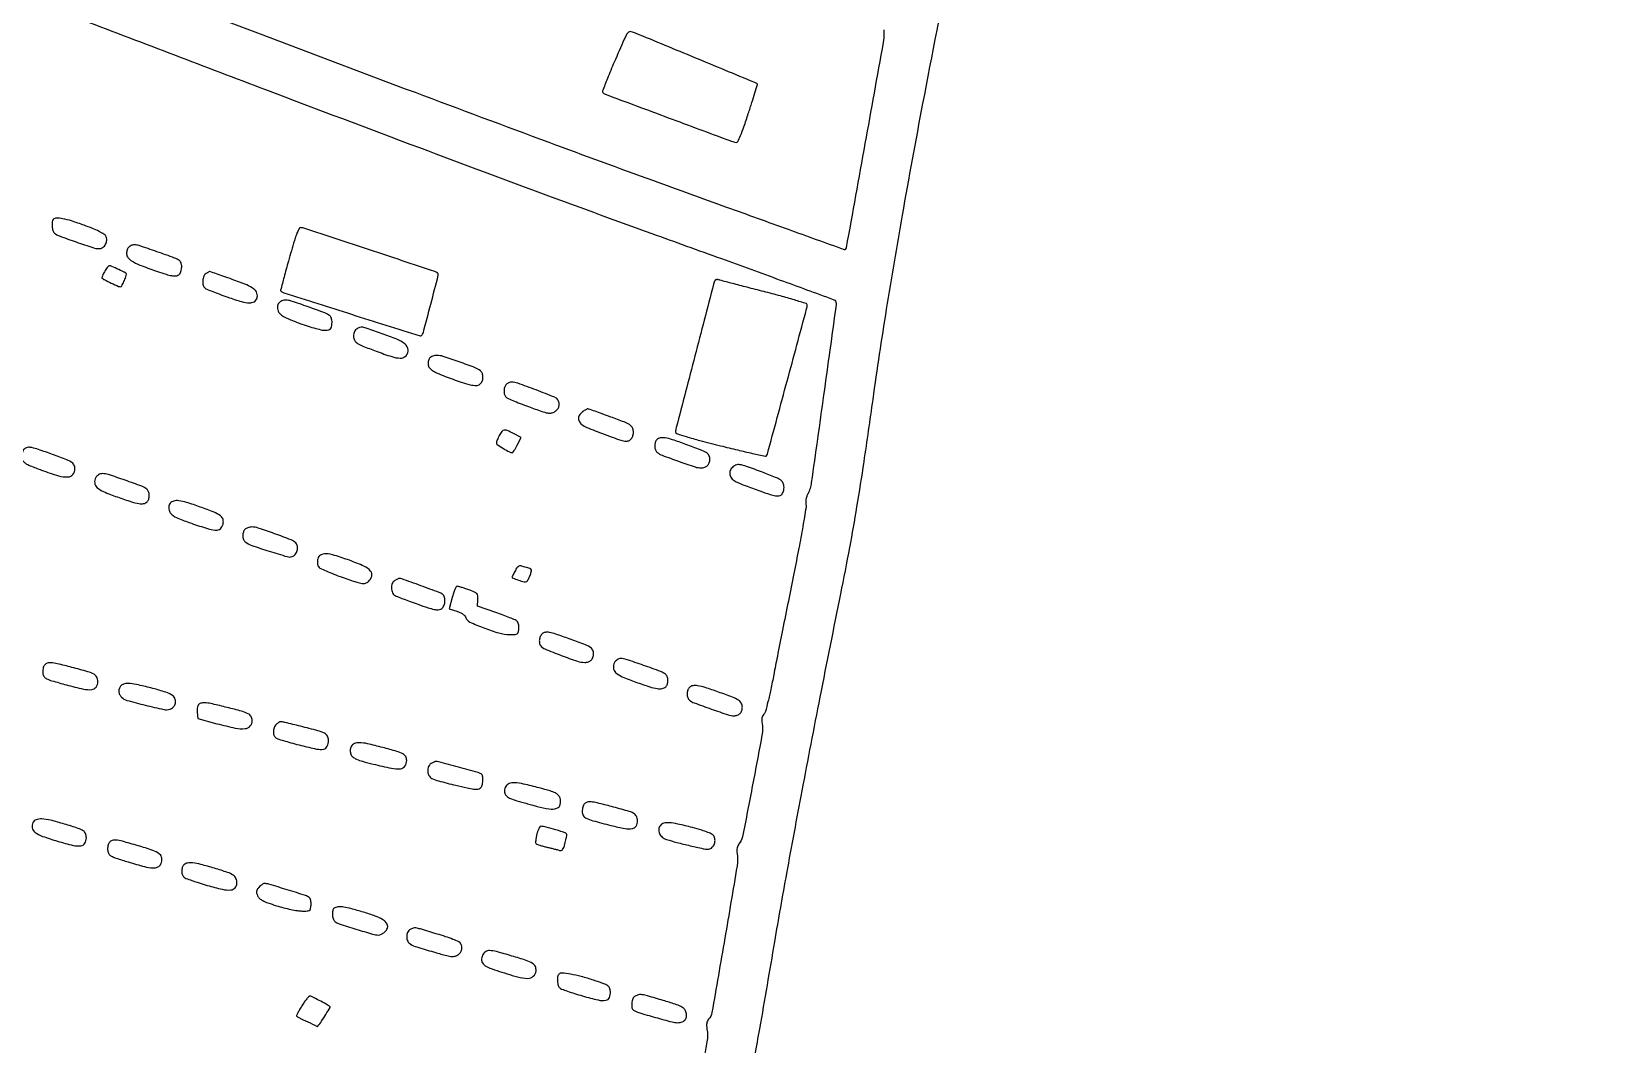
# Model space of a CAD drawing. Header units: metres. Extents: x 244 to 6504, y 133 to 4776.
# Drawn here: x 3806 to 4352, y 1366 to 1718 of the extents above; entities that cross this region are included whole.
import ezdxf

# ---------------------------------------------------------------- set-up
doc = ezdxf.new("R2010")
doc.units = ezdxf.units.M
doc.header["$MEASUREMENT"] = 0

msp = doc.modelspace()

# ---------------------------------------------------------------- linework, layer by layer
for points in [[(3073.43, 1797.58, -0.000015), (3212.47, 1744.26, -0.000001), (3356.48, 1689.04, -0.090549)], [(3368.99, 1721.3, 0.009906), (3366.1, 1712.52, -0.001067), (3364.33, 1706.81, -0.001723), (3362.8, 1701.96, -0.000256), (3361.42, 1697.66, -0.119228), (3361.26, 1697.41, -0.295746), (3360.94, 1697.34, -0.000001), (3222.9, 1750.06, -0.000075), (3098.13, 1797.73, -0.00214)], [(2390.74, 4302.36, -0.000001), (2436.6, 4383.87, -0.253439)], [(5649.78, 2908.29, -0.000001), (5592.12, 2927.27, -0.000136)], [(2358.85, 2292.47, -0.000002), (2402.87, 2275.77, -0.000001), (2455, 2255.99, -0.000469)], [(2661.8, 3304.26, -0.000001), (2697.55, 3290.75, -0.000089)], [(2166.88, 2385.74, -0.000003), (2059.01, 2428.09, -0.099946)], [(2836.31, 1902.63, -0.000001), (2798.12, 1918.05, -0.081722)], [(2910.82, 2101.23, -0.000002), (2871.64, 2116.15, -0.08954)], [(4072.04, 2648.41, -0.000003), (4098.22, 2621.39, -0.000215)], [(2835.59, 1257.96, 0.000001), (2811.6, 1266.94)], [(2724.87, 2153.38, -0.00001), (2851.52, 2105.29, -0.308463)], [(3433.83, 1894.18, -0.000012), (3289.85, 1953, -0.000025), (3146.63, 2011.53, -0.11823)], [(2592.86, 1267.89, -0.000002), (2552.45, 1283.32, -0.105537)], [(4187.5, 1819.84, 0.000016), (4196.11, 1859.5, 0.000008), (4204.75, 1899.34, 0.320449)], [(3734.93, 1774.32, -0.000007), (3697.02, 1788.85, -0.036058)], [(4102.26, 1718.24, 0.025724), (4102.24, 1717.05, -0.052527), (4102.01, 1713.85, -0.000214), (4095.69, 1678.74, -0.000061), (4089.16, 1642.58, -0.212207), (4088.67, 1641.87, -0.229261), (4088.57, 1641.86, -0.000003), (4069.13, 1648.86, -0.000251), (4047.72, 1656.59, -0.000151), (4022.31, 1665.79, -0.001957), (3986.05, 1679.08, -0.000933), (3939.51, 1696.45, -0.000837), (3885.68, 1716.76, -0.000632), (3826.61, 1739.25, -0.000098), (3776.91, 1758.25, -0.000161)], [(3121.11, 1058.8, -0.000012), (2978.85, 1116.92, -0.000024), (2837.26, 1174.78, -0.126636)], [(3590.01, 1813.07, -0.000033), (3680.68, 1776.36, -0.060123)], [(3772.52, 1741.32, -0.000348), (3824.24, 1721.6, 0.000566), (3887.44, 1697.54, 0.000929), (3940.99, 1677.34, 0.001095), (3985.76, 1660.65, 0.002121), (4021.64, 1647.53, -0.000431), (4045.82, 1638.79, -0.000707), (4066.27, 1631.35, -0.000054), (4084.62, 1624.63, -0.095826), (4085.18, 1624.29, -0.248595), (4085.69, 1622.91, -0.000286), (4081.33, 1591.38, -0.000742), (4077.06, 1560.98, -0.078969), (4075.84, 1557, 0.036787), (4075.47, 1556.08, 0.031917), (4075.21, 1555.07, 0.033237), (4075.11, 1554.13, 0.076232), (4075.18, 1553.42, -0.105849), (4075.23, 1552.31, -0.001517), (4074.11, 1545.75, -0.004116), (4072.72, 1538.13, -0.002693), (4071, 1529.37, 0.000478), (4069.08, 1519.8, 0.00041), (4067.07, 1509.72, 0.000413), (4065.26, 1500.56, 0.001184), (4064.02, 1494.2, -0.005185), (4062.99, 1489.08, -0.008811), (4062, 1484.82, -0.006002), (4061.1, 1481.42, -0.116115), (4060.59, 1480.47, 0.068896), (4060.16, 1479.83, 0.067512), (4059.91, 1479.1, 0.059244), (4059.85, 1478.25, 0.036943), (4059.98, 1477.25, -0.095118), (4060, 1473.64, -0.00198), (4056.67, 1455.92, -0.001534), (4053.16, 1437.93, -0.129556), (4051.94, 1435.43, 0.075531), (4051.55, 1434.81, 0.054469), (4051.31, 1434.03, 0.048602), (4051.22, 1433.12, 0.037318), (4051.3, 1432.12, -0.079358), (4051.27, 1427.77, -0.001191), (4047.01, 1402.64, -0.00072), (4042.53, 1376.83, -0.141553), (4041.39, 1374.49, 0.070884), (4040.95, 1373.84, 0.070421), (4040.71, 1373.08, 0.058513), (4040.66, 1372.18, 0.030746), (4040.8, 1371.06, -0.090956), (4040.81, 1366.72, -0.007138), (4038.6, 1355.33, -0.006243)], [(4055.6, 1352.47, 0.006852), (4059.17, 1371.23, 0.001788), (4064.38, 1401.46, -0.003223), (4068.54, 1425.16, -0.001823), (4073.87, 1453.82, -0.001633), (4080.16, 1486.43, -0.001228), (4087.29, 1522.26, 0.003406), (4090.44, 1538.44, 0.005186), (4092.93, 1552.54, 0.004421), (4095.39, 1568.21, 0.001743), (4098.5, 1589.83, -0.004686), (4103.22, 1621.21, -0.004125), (4108.72, 1653.86, -0.003287), (4115.84, 1692.63, -0.001466), (4125.7, 1743.6, 0.001534)]]:
    msp.add_lwpolyline(points, format="xyb")
for points in [[(4012.08, 1715.03, 0.002368), (4008.58, 1707, 0.006732), (4006.24, 1701.37, 0.002816), (4004.54, 1697.05, 0.28688), (4004.66, 1696.45, 0.116629), (4005.41, 1695.94, 0.000089), (4027.36, 1687.75, 0.000227), (4048.71, 1679.8, 0.043282), (4050.95, 1679.18, 0.336772), (4051.48, 1679.45, 0.013478), (4052.44, 1681.55, 0.015471), (4053.63, 1684.62, 0.005202), (4055.18, 1689.17, 0.002284), (4056.44, 1693.08, 0.003764), (4057.47, 1696.39, 0.000597), (4058.36, 1699.32, 0.320575), (4058.3, 1699.49, 0.057165), (4057.47, 1699.95, 0.00005), (4036.6, 1708.59, 0.000084), (4016, 1717.12, 0.033946), (4014.52, 1717.62, 0.153179), (4013.9, 1717.59, 0.116352), (4013.33, 1717.21, 0.065999), (4012.75, 1716.41, 0.019068)], [(3813.75, 1652.41, 0.173107), (3813.35, 1651.56, 0.046259), (3813.34, 1650.03, 0.046558), (3813.61, 1648.52, 0.152884), (3814.15, 1647.67, 0.084078), (3815.92, 1646.65, 0.005057), (3821.71, 1644.56, 0.005253), (3827.53, 1642.59, 0.079156), (3829.63, 1642.25, 0.150247), (3830.94, 1642.65, 0.120904), (3831.93, 1643.75, 0.116068), (3832.32, 1645.22, 0.131292), (3831.99, 1646.64, 0.137834), (3831.36, 1647.29, 0.017814), (3829.65, 1648.22, 0.018051), (3827.34, 1649.26, 0.0101), (3824.47, 1650.37, 0.010088), (3820.08, 1651.86, 0.029828), (3817, 1652.64, 0.042658), (3814.86, 1652.86, 0.203468)], [(3897.5, 1645.07, 0.002241), (3895.42, 1637.9, 0.004906), (3893.91, 1632.38, 0.001271), (3892.72, 1627.85, 0.282719), (3892.85, 1627.44, 0.104125), (3893.88, 1626.86, 0.000121), (3917.37, 1619.43, 0.000055), (3941.16, 1611.91, 0.279825), (3941.62, 1612.02, 0.132122), (3942.3, 1613.2, 0.001232), (3944.88, 1622.99, 0.000713), (3947.48, 1633.02, 0.279834), (3947.27, 1633.7, 0.102906), (3946.24, 1634.3, 0.000132), (3923.61, 1641.83, 0.000167), (3901.12, 1649.3, 0.080216), (3899.62, 1649.54, 0.268167), (3899.24, 1649.32, 0.020105), (3898.67, 1648.22, 0.023512), (3898.06, 1646.78, 0.015417)], [(3839.84, 1642.62, 0.074494), (3839.55, 1642.14, 0.041702), (3839.34, 1641.49, 0.040508), (3839.23, 1640.79, 0.051913), (3839.26, 1640.13, 0.169158), (3839.93, 1638.84, 0.065314), (3841.59, 1637.63, 0.034135), (3844.57, 1636.26, 0.007192), (3849.96, 1634.3, 0.007927), (3852.92, 1633.33, 0.029736), (3854.81, 1632.86, 0.049035), (3856.12, 1632.75, 0.120159), (3857.06, 1632.99, 0.163135), (3857.93, 1633.91, 0.085325), (3858.34, 1635.46, 0.085732), (3858.22, 1637.04, 0.167581), (3857.53, 1638.09, 0.076912), (3855.9, 1638.99, 0.003365), (3849.77, 1641.18, 0.003242), (3843.59, 1643.29, 0.080968), (3841.83, 1643.58, 0.06775), (3841.31, 1643.51, 0.04454), (3840.75, 1643.3, 0.044263), (3840.23, 1642.99, 0.063211)], [(3831.49, 1634.24, 0.011249), (3831.1, 1633.44, 0.017771), (3830.81, 1632.74, 0.012138), (3830.61, 1632.16, 0.299244), (3830.65, 1632, 0.066131), (3831.45, 1631.47, 0.004692), (3833.89, 1630.3, 0.003381), (3836.4, 1629.15, 0.106383), (3837.07, 1629, 0.275018), (3837.5, 1629.26, 0.013795), (3838.29, 1630.81, 0.020391), (3838.96, 1632.4, 0.090378), (3839.14, 1633.39, 0.282616), (3838.93, 1633.75, 0.003515), (3836.46, 1634.98, 0.006426), (3834.07, 1636.1, 0.107739), (3833.23, 1636.29, 0.186086), (3832.9, 1636.16, 0.033332), (3832.44, 1635.69, 0.032012), (3831.95, 1635.03, 0.02409)], [(3866.8, 1633.59, 0.168541), (3866.01, 1632.67, 0.077703), (3865.67, 1631.12, 0.077675), (3865.81, 1629.53, 0.168113), (3866.47, 1628.52, 0.066989), (3867.08, 1628.17, 0.003683), (3869.13, 1627.34, 0.005656), (3871.59, 1626.39, 0.004101), (3874.35, 1625.4, 0.012387), (3879.16, 1623.84, 0.063508), (3881.92, 1623.39, 0.145415), (3883.56, 1623.81, 0.182256), (3884.52, 1625.04, 0.16175), (3884.5, 1626.77, 0.148257), (3883.45, 1628.22, 0.065092), (3880.93, 1629.65, 0.011733), (3875.88, 1631.58, 0.00069), (3872.93, 1632.62, 0.001128), (3870.42, 1633.5, 0.000106), (3868.18, 1634.27, 0.124637), (3868.08, 1634.28, 0.081554), (3868, 1634.25, 0.002205), (3867.66, 1634.07, 0.004526), (3867.25, 1633.85, 0.00308)], [(4043.64, 1631.2, 0.071751), (4043.11, 1629.94, 0.000101), (4036.6, 1604.97, 0.000113), (4030.12, 1580.06, 0.063695), (4029.92, 1578.55, 0.321643), (4030.32, 1578, 0.007032), (4033.62, 1576.93, 0.010431), (4038.32, 1575.6, 0.003144), (4045.52, 1573.76, 0.002096), (4051.52, 1572.3, 0.003424), (4056.62, 1571.11, 0.000551), (4061.13, 1570.1, 0.256597), (4061.41, 1570.18, 0.131033), (4061.79, 1570.82, 0.000053), (4068.66, 1596.24, 0.000102), (4075.44, 1621.34, 0.065596), (4075.63, 1622.77, 0.328783), (4075.36, 1623.14, 0.001984), (4071.2, 1624.41, 0.006941), (4066.34, 1625.81, 0.00424), (4060.56, 1627.33, -0.000546), (4054.73, 1628.82, -0.000843), (4049.69, 1630.13, -0.000253), (4045.32, 1631.27, -0.026362), (4044.73, 1631.46, 0.072726), (4044.41, 1631.52, 0.075322), (4044.1, 1631.5, 0.082353), (4043.82, 1631.39, 0.118132)], [(3892.11, 1623.33, 0.070677), (3891.75, 1622.76, 0.080449), (3891.59, 1622.14, 0.06955), (3891.63, 1621.42, 0.038248), (3891.86, 1620.58, 0.114756), (3892.5, 1619.58, 0.064179), (3893.67, 1618.7, 0.033724), (3895.69, 1617.73, 0.00672), (3899.43, 1616.29, 0.0105), (3902.26, 1615.3, 0.013048), (3904.94, 1614.52, 0.012074), (3907.2, 1613.97, 0.077295), (3908.37, 1613.91, 0.038361), (3909.44, 1614.09, 0.137508), (3910.03, 1614.44, 0.134199), (3910.37, 1615.04, 0.035837), (3910.55, 1616.14, 0.041111), (3910.57, 1616.97, 0.042811), (3910.44, 1617.79, 0.046702), (3910.21, 1618.46, 0.119272), (3909.89, 1618.87, 0.0778), (3908.1, 1619.89, 0.004704), (3902.28, 1622.02, 0.004581), (3896.41, 1624.04, 0.081013), (3894.44, 1624.37, 0.060394), (3893.81, 1624.29, 0.043972), (3893.14, 1624.06, 0.044601), (3892.54, 1623.73, 0.0708)], [(3919.04, 1614.23, 0.07809), (3918.54, 1613.73, 0.075336), (3918.21, 1613.1, 0.066533), (3918.06, 1612.32, 0.043651), (3918.08, 1611.42, 0.111304), (3918.5, 1610.21, 0.116519), (3919.39, 1609.33, 0.043783), (3921.24, 1608.41, 0.004234), (3925.91, 1606.61, 0.011533), (3931.33, 1604.73, 0.069179), (3934.27, 1604.21, 0.172376), (3935.95, 1604.74, 0.171101), (3936.93, 1606.22, 0.162611), (3936.8, 1607.92, 0.136923), (3935.67, 1609.34, 0.06104), (3933.11, 1610.76, 0.011129), (3928.03, 1612.68, 0.001914), (3922.79, 1614.5, 0.040151), (3921.18, 1614.92, 0.129728), (3920.16, 1614.83, 0.07172)], [(3944.48, 1604.17, 0.084781), (3944.19, 1603.67, 0.048985), (3944.02, 1603, 0.046813), (3943.97, 1602.27, 0.054407), (3944.06, 1601.58, 0.120075), (3944.54, 1600.67, 0.071353), (3945.48, 1599.88, 0.039853), (3947.1, 1599.03, 0.009354), (3949.93, 1597.88, 0.006336), (3955.4, 1595.87, 0.029691), (3958.61, 1594.95, 0.0547), (3960.69, 1594.71, 0.175591), (3961.97, 1595.18, 0.122736), (3962.7, 1596.16, 0.089186), (3962.98, 1597.49, 0.091246), (3962.79, 1598.82, 0.13783), (3962.13, 1599.77, 0.081481), (3960.26, 1600.87, 0.00624), (3954.76, 1602.9, 0.006353), (3949.22, 1604.8, 0.078987), (3947.04, 1605.15, 0.050053), (3946.31, 1605.08, 0.042094), (3945.57, 1604.87, 0.04397), (3944.92, 1604.55, 0.084156)], [(3971.1, 1595.09, 0.11599), (3970.58, 1594.25, 0.06404), (3970.34, 1593.06, 0.063092), (3970.42, 1591.82, 0.100207), (3970.81, 1590.84, 0.140066), (3971.26, 1590.45, 0.005026), (3973.37, 1589.51, 0.008906), (3975.92, 1588.46, 0.006086), (3978.84, 1587.35, 0.003837), (3983.47, 1585.69, 0.036757), (3985.5, 1585.15, 0.092272), (3986.79, 1585.15, 0.100316), (3987.95, 1585.61, 0.078492), (3988.9, 1586.48, 0.108785), (3989.41, 1587.5, 0.11311), (3989.43, 1588.62, 0.090102), (3988.98, 1589.74, 0.157686), (3987.94, 1590.6, 0.003083), (3981.43, 1593.14, 0.00472), (3975.1, 1595.51, 0.087226), (3972.99, 1595.88, 0.060382), (3972.51, 1595.82, 0.039068), (3971.98, 1595.65, 0.038954), (3971.48, 1595.39, 0.058124)], [(3997.61, 1585.58, 0.087275), (3996.61, 1584.57, 0.135949), (3996.2, 1583.42, 0.139763), (3996.44, 1582.25, 0.09451), (3997.3, 1581.18, 0.083087), (3999.04, 1580.13, 0.004688), (4004.93, 1577.85, 0.004604), (4010.87, 1575.68, 0.085394), (4012.84, 1575.35, 0.137973), (4013.88, 1575.64, 0.114499), (4014.71, 1576.45, 0.09706), (4015.19, 1577.67, 0.073561), (4015.23, 1579.11, 0.121628), (4014.81, 1580.25, 0.10973), (4013.89, 1581.11, 0.041819), (4012, 1582.03, 0.004378), (4007.4, 1583.75, 0.001007), (4004.46, 1584.82, 0.001579), (4001.92, 1585.73, 0.0004), (3999.7, 1586.51, 0.059995), (3999.43, 1586.57, 0.137767), (3999.22, 1586.54, 0.012936), (3998.75, 1586.29, 0.015816), (3998.2, 1585.97, 0.011792)], [(3968.67, 1577.37, 0.012957), (3968.28, 1576.57, 0.014836), (3967.95, 1575.79, 0.014046), (3967.71, 1575.11, 0.077632), (3967.66, 1574.73, 0.25312), (3967.96, 1574.16, 0.009549), (3970.08, 1572.83, 0.01351), (3972.22, 1571.63, 0.122333), (3973.25, 1571.37, 0.24572), (3973.43, 1571.47, 0.009277), (3973.88, 1572.15, 0.014848), (3974.39, 1573, 0.009694), (3974.93, 1574.01), (3976.28, 1576.64), (3973.65, 1577.98, 0.015256), (3971.4, 1579.04, 0.134098), (3970.32, 1579.2, 0.203033), (3969.53, 1578.74, 0.042481)], [(4023.43, 1575.88, 0.12204), (4022.85, 1574.91, 0.079983), (4022.67, 1573.61, 0.081218), (4022.9, 1572.35, 0.134375), (4023.52, 1571.46, 0.083357), (4025.26, 1570.45, 0.005036), (4030.97, 1568.37, 0.00517), (4036.71, 1566.4, 0.079979), (4038.77, 1566.07, 0.083095), (4040.03, 1566.28, 0.111936), (4041.01, 1566.89, 0.113034), (4041.63, 1567.86, 0.085978), (4041.85, 1569.1, 0.130582), (4041.51, 1570.39, 0.125226), (4040.56, 1571.37, 0.046482), (4038.52, 1572.38, 0.004855), (4033.51, 1574.25, 0.007112), (4028.83, 1575.87, 0.039889), (4026.25, 1576.5, 0.084287), (4024.61, 1576.49, 0.15344)], [(3803.41, 1572.41, 0.083761), (3803.12, 1571.91, 0.038845), (3802.91, 1571.19, 0.03706), (3802.8, 1570.38, 0.042463), (3802.83, 1569.6, 0.111518), (3803.22, 1568.49, 0.113362), (3804.05, 1567.66, 0.046529), (3805.73, 1566.81, 0.005422), (3809.67, 1565.31, 0.014727), (3815.58, 1563.33, 0.084012), (3818.85, 1562.92, 0.218647), (3820.56, 1563.79, 0.168622), (3821.26, 1565.79, 0.13122), (3820.91, 1567.11, 0.124344), (3819.94, 1568.1, 0.047446), (3817.87, 1569.13, 0.005261), (3812.9, 1570.96, 0.004923), (3808, 1572.66, 0.043261), (3805.77, 1573.2, 0.114353), (3804.43, 1573.1, 0.144337)], [(4049.51, 1566.12, 0.116303), (4048.8, 1564.84, 0.142727), (4048.82, 1563.48, 0.125088), (4049.59, 1562.21, 0.078793), (4051, 1561.2, 0.021218), (4052.06, 1560.72, 0.00351), (4054.13, 1559.91, 0.00385), (4056.59, 1559, 0.003396), (4059.16, 1558.08, 0.005358), (4062.77, 1556.86, 0.035207), (4064.62, 1556.4, 0.078278), (4065.78, 1556.38, 0.1394), (4066.65, 1556.76, 0.082724), (4067.1, 1557.28, 0.062965), (4067.41, 1557.97, 0.056024), (4067.56, 1558.8, 0.042497), (4067.55, 1559.72, 0.099967), (4067.17, 1560.98, 0.126084), (4066.34, 1561.87, 0.047592), (4064.61, 1562.77, 0.004325), (4060.06, 1564.55, 0.004738), (4054.56, 1566.6, 0.049908), (4052.23, 1567.19, 0.134508), (4050.78, 1567.01, 0.112392)], [(3828.5, 1562.68, 0.14627), (3828.12, 1560.83, 0.190298), (3828.89, 1559.3, 0.082563), (3831.2, 1557.83, 0.014538), (3836.01, 1555.97, 0.006253), (3840.92, 1554.29, 0.038508), (3843.51, 1553.66, 0.084944), (3845.13, 1553.67, 0.153399), (3846.3, 1554.28, 0.121819), (3846.88, 1555.24, 0.078186), (3847.06, 1556.53, 0.079674), (3846.85, 1557.79, 0.137978), (3846.25, 1558.66, 0.083997), (3844.5, 1559.68, 0.004947), (3838.7, 1561.78, 0.005125), (3832.88, 1563.75, 0.079475), (3830.81, 1564.08, 0.074479), (3830.14, 1563.98, 0.062754), (3829.48, 1563.69, 0.062257), (3828.91, 1563.24, 0.070778)], [(3854.35, 1553.78, 0.070957), (3853.99, 1553.2, 0.080425), (3853.84, 1552.58, 0.06917), (3853.87, 1551.86, 0.037591), (3854.1, 1551, 0.119245), (3854.77, 1549.97, 0.067926), (3855.99, 1549.09, 0.032767), (3858.17, 1548.12, 0.005468), (3862.48, 1546.57, 0.010672), (3867.98, 1544.8, 0.082933), (3870.64, 1544.46, 0.222284), (3872.06, 1545.2, 0.134696), (3872.8, 1546.99, 0.132382), (3872.59, 1548.44, 0.142664), (3871.68, 1549.54, 0.055958), (3869.59, 1550.64, 0.006742), (3864.73, 1552.48, 0.009423), (3860.06, 1554.07, 0.046354), (3857.34, 1554.67, 0.09399), (3855.58, 1554.56, 0.158187)], [(3880.35, 1544.74, 0.121615), (3879.77, 1543.79, 0.077398), (3879.58, 1542.5, 0.079632), (3879.79, 1541.25, 0.147422), (3880.38, 1540.42, 0.080458), (3882.7, 1539.15, 0.007997), (3888.74, 1537.14, 0.005515), (3895, 1535.23, 0.149078), (3896.71, 1535.25, 0.147142), (3897.81, 1536, 0.104396), (3898.5, 1537.34, 0.10625), (3898.57, 1538.83, 0.157534), (3897.98, 1539.98, 0.103753), (3896.33, 1541.06, 0.006047), (3890.64, 1543.2, 0.007046), (3884.97, 1545.16, 0.080043), (3882.64, 1545.54, 0.046277), (3882.01, 1545.48, 0.037251), (3881.35, 1545.3, 0.038545), (3880.76, 1545.05, 0.074483)], [(3905.63, 1534.5, 0.041334), (3905.51, 1533.76, 0.03673), (3905.5, 1532.97, 0.038593), (3905.61, 1532.26, 0.085774), (3905.82, 1531.76, 0.140819), (3906.38, 1531.26, 0.007955), (3908.52, 1530.27, 0.011696), (3911.15, 1529.18, 0.008274), (3914.15, 1528.07, 0.003009), (3919.16, 1526.35, 0.041448), (3921.02, 1525.89, 0.123136), (3922.17, 1525.99, 0.101473), (3923.23, 1526.61, 0.142046), (3924.38, 1528.49, 0.255822), (3923.98, 1530.21, 0.104141), (3921.64, 1531.92, 0.018966), (3916.64, 1533.96, 0.013001), (3911.47, 1535.69, 0.061898), (3908.41, 1536.22, 0.142668), (3906.61, 1535.79, 0.204703)], [(3932.38, 1526.94, 0.169498), (3931.51, 1525.91, 0.09857), (3931.22, 1524.31, 0.098368), (3931.57, 1522.71, 0.168044), (3932.49, 1521.72, 0.028295), (3933.31, 1521.34, 0.002811), (3935.34, 1520.54, 0.003534), (3937.77, 1519.63, 0.002799), (3940.41, 1518.67, 0.006396), (3943.91, 1517.48, 0.02854), (3946.01, 1516.92, 0.050825), (3947.41, 1516.78, 0.123174), (3948.41, 1517.04, 0.157967), (3949.32, 1517.98, 0.087755), (3949.76, 1519.52, 0.088797), (3949.64, 1521.1, 0.168149), (3948.94, 1522.16, 0.074769), (3947.8, 1522.79, 0.001413), (3941.38, 1525.14, 0.001043), (3934.83, 1527.51, 0.106299), (3933.87, 1527.64, 0.079763), (3933.68, 1527.59, 0.010581), (3933.3, 1527.42, 0.012039), (3932.85, 1527.2, 0.009842)], [(3974.25, 1530.48, -0.000644), (3973.88, 1529.75, -0.000815), (3973.54, 1529.08, -0.000641), (3973.25, 1528.51, -0.006644), (3973.13, 1528.28, 0.448162), (3973.3, 1527.82, 0.01645), (3975.29, 1527.08, 0.01836), (3977.35, 1526.49, 0.202523), (3978.19, 1526.61, 0.106485), (3978.46, 1526.88, 0.022317), (3978.81, 1527.45, 0.022458), (3979.16, 1528.17, 0.019598), (3979.47, 1528.94, 0.031516), (3979.84, 1530.26, 0.261632), (3979.66, 1530.84, 0.117776), (3978.97, 1531.23, 0.004871), (3976.21, 1532.02, 0.142128), (3975.71, 1532.01, 0.092486), (3975.2, 1531.74, 0.070231), (3974.7, 1531.22, 0.040133)], [(3952.3, 1521.03), (3951.24, 1517.06), (3953.88, 1516.27, -0.033347), (3955.02, 1515.84, -0.04703), (3955.97, 1515.3, -0.055017), (3956.67, 1514.69, -0.094079), (3957.07, 1514.03, 0.194829), (3958.48, 1512.51, 0.017774), (3963.31, 1510.46, 0.023634), (3968.46, 1508.75, 0.062078), (3972.29, 1508.18, 0.013048), (3974.15, 1508.19, 0.132504), (3974.88, 1508.4, 0.19696), (3975.27, 1508.93, 0.03519), (3975.47, 1510.15, 0.041104), (3975.49, 1510.98, 0.043035), (3975.36, 1511.79, 0.047022), (3975.13, 1512.47, 0.120595), (3974.81, 1512.87, 0.066261), (3974.19, 1513.23, 0.004562), (3972.32, 1514.01, 0.00644), (3970.05, 1514.88, 0.004792), (3967.53, 1515.79), (3961.11, 1518.03), (3961.23, 1520.28, 0.039934), (3961.2, 1521.64, 0.162521), (3960.87, 1522.38, 0.107641), (3960.07, 1522.94, 0.012897), (3958.05, 1523.72, 0.004783), (3956.73, 1524.17, 0.006133), (3955.51, 1524.57, 0.004808), (3954.48, 1524.87, 0.051381), (3954.05, 1524.95, 0.293362), (3953.73, 1524.78, 0.020915), (3953.25, 1523.82, 0.024167), (3952.76, 1522.55, 0.015461)], [(3983.81, 1508.6, 0.123013), (3983.06, 1507.78, 0.08152), (3982.64, 1506.58, 0.081596), (3982.63, 1505.3, 0.123712), (3983.05, 1504.28, 0.135318), (3984.51, 1503.16, 0.006744), (3990.18, 1500.93, 0.008962), (3995.8, 1498.92, 0.0815), (3998.36, 1498.5, 0.083095), (3999.62, 1498.72, 0.111936), (4000.61, 1499.32, 0.113034), (4001.22, 1500.29, 0.085978), (4001.44, 1501.54, 0.132525), (4001.09, 1502.85, 0.124982), (4000.12, 1503.83, 0.046868), (3998.02, 1504.85, 0.005046), (3992.96, 1506.7, 0.00343), (3988.26, 1508.31, 0.030107), (3986.14, 1508.89, 0.075033), (3984.84, 1508.96, 0.122544)], [(3810.69, 1497.55, 0.084021), (3810.4, 1497.05, 0.03876), (3810.2, 1496.33, 0.036965), (3810.09, 1495.52, 0.042235), (3810.11, 1494.74, 0.120483), (3810.53, 1493.6, 0.130276), (3811.42, 1492.83, 0.044397), (3813.28, 1492.11, 0.003701), (3818.28, 1490.7, 0.011433), (3824.2, 1489.23, 0.081351), (3827.15, 1489.06, 0.221406), (3828.62, 1489.94, 0.14995), (3829.21, 1491.84, 0.112641), (3828.86, 1493.37, 0.156717), (3827.9, 1494.38, 0.056257), (3825.78, 1495.25, 0.005045), (3820.21, 1496.76, 0.004068), (3815.15, 1498.04, 0.039094), (3812.96, 1498.39, 0.105562), (3811.67, 1498.23, 0.135866)], [(4008.68, 1498.42, 0.145252), (4008.3, 1496.55, 0.188858), (4009.07, 1494.99, 0.084058), (4011.38, 1493.5, 0.015444), (4016.11, 1491.65, 0.007231), (4020.91, 1490.03, 0.039183), (4023.57, 1489.39, 0.081344), (4025.28, 1489.4, 0.155364), (4026.48, 1490.03, 0.121667), (4027.06, 1490.98, 0.077337), (4027.25, 1492.27, 0.079229), (4027.04, 1493.52, 0.143333), (4026.45, 1494.37, 0.081403), (4024.76, 1495.33, 0.004105), (4018.78, 1497.47, 0.004153), (4012.77, 1499.52, 0.080055), (4010.83, 1499.83, 0.087913), (4010.24, 1499.72, 0.057688), (4009.62, 1499.42, 0.055983), (4009.07, 1498.96, 0.068722)], [(3837.29, 1490.42, 0.106576), (3836.71, 1489.52, 0.100454), (3836.53, 1488.44, 0.096556), (3836.79, 1487.33, 0.090393), (3837.45, 1486.38, 0.129512), (3839.29, 1485.31, 0.007356), (3845.71, 1483.63, 0.007324), (3852.17, 1482.14, 0.130439), (3854.29, 1482.25, 0.066799), (3854.84, 1482.5, 0.04888), (3855.36, 1482.92, 0.049409), (3855.79, 1483.42, 0.074261), (3856.04, 1483.94, 0.14679), (3856.07, 1485.66, 0.170755), (3855.13, 1486.99, 0.07714), (3852.84, 1488.14, 0.014228), (3848.29, 1489.46, 0.007628), (3843.35, 1490.66, 0.033947), (3840.41, 1491.12, 0.062475), (3838.51, 1491.05, 0.157112)], [(4034.69, 1489.76, 0.121799), (4034.12, 1488.8, 0.078018), (4033.93, 1487.51, 0.079527), (4034.14, 1486.25, 0.138318), (4034.74, 1485.38, 0.084584), (4036.39, 1484.43, 0.004229), (4042.29, 1482.3, 0.00438), (4048.21, 1480.27, 0.080324), (4050.16, 1479.96, 0.090522), (4051.35, 1480.17, 0.110076), (4052.3, 1480.79, 0.108251), (4052.9, 1481.76, 0.0852), (4053.11, 1482.99, 0.131494), (4052.75, 1484.32, 0.122496), (4051.77, 1485.34, 0.048479), (4049.67, 1486.39, 0.005802), (4044.81, 1488.19, 0.007538), (4040.17, 1489.77, 0.039876), (4037.56, 1490.39, 0.081884), (4035.88, 1490.38, 0.154286)], [(3864.43, 1484.02, 0.135355), (3864.09, 1483.64, 0.058992), (3863.86, 1483, 0.048667), (3863.74, 1482.17, 0.033157), (3863.77, 1481.21), (3863.99, 1478.96), (3870.61, 1477.2, 0.013001), (3876.97, 1475.68, 0.075793), (3880.39, 1475.48, 0.196771), (3882.15, 1476.4, 0.176716), (3882.86, 1478.35, 0.140347), (3882.48, 1479.69, 0.135681), (3881.44, 1480.65, 0.051824), (3879.23, 1481.51, 0.006104), (3874.11, 1482.84, 0.002783), (3869.01, 1484.07, 0.02748), (3866.84, 1484.45, 0.070443), (3865.52, 1484.43, 0.101552)], [(3891.19, 1476.93, 0.10848), (3890.43, 1475.74, 0.094728), (3890.19, 1474.28, 0.10461), (3890.5, 1472.95, 0.165645), (3891.31, 1472.12, 0.04404), (3892.1, 1471.81, 0.003337), (3894.3, 1471.15, 0.004578), (3896.94, 1470.41, 0.003469), (3899.85, 1469.64, 0.0117), (3905.21, 1468.4, 0.098159), (3907.69, 1468.37, 0.245373), (3908.91, 1469.34, 0.10569), (3909.36, 1471.44, 0.129187), (3908.98, 1472.9, 0.149487), (3907.94, 1473.88, 0.050715), (3905.65, 1474.75, 0.004478), (3899.64, 1476.3, 0.001153), (3894.19, 1477.63, 0.040965), (3892.9, 1477.84, 0.15658), (3892.1, 1477.64, 0.059692)], [(3917.27, 1469.27, 0.049428), (3916.97, 1468.55, 0.066507), (3916.85, 1467.85, 0.066073), (3916.93, 1467.14, 0.047993), (3917.18, 1466.39, 0.129441), (3917.86, 1465.56, 0.057509), (3919.1, 1464.86, 0.031431), (3921.18, 1464.13, 0.006847), (3924.85, 1463.16, 0.010914), (3931.2, 1461.72, 0.077932), (3934.34, 1461.57, 0.214354), (3935.9, 1462.49, 0.155467), (3936.52, 1464.44, 0.135697), (3936.16, 1465.76, 0.13538), (3935.16, 1466.71, 0.05255), (3933.06, 1467.57, 0.006251), (3928.19, 1468.92, 0.007992), (3922.85, 1470.24, 0.04845), (3920.04, 1470.6, 0.111767), (3918.35, 1470.28, 0.168212)], [(3944.97, 1463.34, 0.095632), (3944.5, 1462.94, 0.06095), (3944.13, 1462.32, 0.055284), (3943.89, 1461.56, 0.049441), (3943.81, 1460.74, 0.123049), (3944.19, 1459.22, 0.154458), (3945.22, 1458.21, 0.052502), (3947.51, 1457.34, 0.004508), (3953.58, 1455.79, 0.005161), (3957.51, 1454.87, 0.02526), (3959.76, 1454.49, 0.045808), (3961.18, 1454.45, 0.15835), (3962.03, 1454.79, 0.145066), (3962.7, 1455.79, 0.061035), (3962.99, 1457.39, 0.062272), (3962.89, 1458.95, 0.209602), (3962.32, 1459.77, 0.071657), (3961.29, 1460.22, 0.000917), (3954.45, 1462.08, 0.000854), (3947.57, 1463.93, 0.077582), (3946.53, 1464.04, 0.078381), (3946.31, 1463.99, 0.013847), (3945.91, 1463.83, 0.014695), (3945.44, 1463.6, 0.012755)], [(3970.95, 1455.42, 0.10471), (3970.48, 1453.78, 0.185196), (3970.88, 1452.44, 0.123504), (3972.26, 1451.35, 0.036699), (3974.82, 1450.42, -0.000311), (3976.5, 1449.95, -0.000202), (3978.44, 1449.4, -0.000203), (3980.33, 1448.87, -0.000388), (3981.85, 1448.43, 0.03537), (3985.97, 1447.56, 0.12293), (3988.65, 1447.85, 0.243545), (3989.86, 1449.18, 0.15092), (3989.78, 1451.35, 0.102965), (3989.16, 1452.38, 0.092342), (3988.16, 1453.13, 0.042604), (3986.35, 1453.83, 0.00616), (3982.55, 1454.89, 0.009121), (3977.12, 1456.24, 0.044812), (3974, 1456.66, 0.093986), (3972.09, 1456.39, 0.189725)], [(3998.26, 1449.35, 0.087659), (3997.95, 1448.92, 0.036489), (3997.7, 1448.24, 0.034675), (3997.52, 1447.46, 0.037797), (3997.46, 1446.69, 0.135408), (3997.85, 1445.3, 0.146497), (3998.88, 1444.35, 0.04684), (4001.19, 1443.49, 0.003778), (4007.45, 1441.85, 0.014322), (4012.37, 1440.76, 0.092788), (4014.89, 1440.74, 0.222428), (4016.18, 1441.65, 0.129775), (4016.68, 1443.52, 0.115483), (4016.32, 1445.03, 0.154667), (4015.36, 1446.03, 0.055445), (4013.22, 1446.9, 0.005051), (4007.68, 1448.4, 0.003747), (4002.71, 1449.66, 0.035017), (4000.54, 1450.03, 0.091779), (3999.25, 1449.93, 0.13065)], [(3806.66, 1442.82, 0.177805), (3806.41, 1441.02, 0.180224), (3807.38, 1439.49, 0.075474), (3810.03, 1438.06, 0.014677), (3815.22, 1436.38, 0.012288), (3820.65, 1434.93, 0.088225), (3823.35, 1434.77, 0.232235), (3824.7, 1435.64, 0.136326), (3825.23, 1437.54, 0.090998), (3824.96, 1439.05, 0.162978), (3824.17, 1440.01, 0.061774), (3822.41, 1440.83, 0.005199), (3817.61, 1442.34, 0.012417), (3812.78, 1443.67, 0.050222), (3809.75, 1444.11, 0.096945), (3807.83, 1443.82, 0.186219)], [(3981.68, 1438.72, 0.017824), (3981.44, 1437.62, 0.025263), (3981.31, 1436.62, 0.023354), (3981.29, 1435.81, 0.211319), (3981.43, 1435.5, 0.095931), (3981.77, 1435.3, 0.008086), (3982.73, 1434.98, 0.010508), (3983.91, 1434.64, 0.007932), (3985.21, 1434.31, -0.00177), (3986.56, 1433.98, -0.001893), (3987.88, 1433.66, -0.001794), (3989.01, 1433.37, -0.008884), (3989.64, 1433.19, 0.138525), (3990.21, 1433.18, 0.154998), (3990.67, 1433.48, 0.084499), (3991.06, 1434.16, 0.021601), (3991.46, 1435.38, 0.006843), (3991.73, 1436.39, 0.007878), (3991.95, 1437.37, 0.007171), (3992.12, 1438.21, 0.04462), (3992.16, 1438.64, 0.3216), (3991.78, 1439.18, 0.006233), (3988.33, 1440.32, 0.01327), (3984.97, 1441.28, 0.063363), (3983, 1441.54, 0.260156), (3982.72, 1441.38, 0.028095), (3982.36, 1440.71, 0.028807), (3981.99, 1439.8, 0.019156)], [(4024.63, 1441.87, 0.14546), (4024.07, 1440.56, 0.132776), (4024.29, 1439.1, 0.116669), (4025.26, 1437.81, 0.096738), (4026.78, 1436.98, 0.012858), (4030.32, 1435.95, 0.005995), (4034.96, 1434.8, 0.003827), (4039.49, 1433.77, 0.054221), (4041.14, 1433.59, 0.167444), (4042.35, 1434, 0.115499), (4043.26, 1435.13, 0.107245), (4043.61, 1436.63, 0.128518), (4043.28, 1438.03, 0.138235), (4042.6, 1438.73, 0.035613), (4041.17, 1439.44, 0.02507), (4039, 1440.2, 0.008377), (4035.76, 1441.1, 0.007977), (4030.67, 1442.33, 0.038096), (4027.71, 1442.77, 0.074424), (4025.84, 1442.62, 0.16407)], [(3833.22, 1435.94, 0.084021), (3832.93, 1435.45, 0.03876), (3832.72, 1434.72, 0.036965), (3832.61, 1433.91, 0.042235), (3832.64, 1433.13, 0.111071), (3833.03, 1432.01, 0.127499), (3833.85, 1431.23, 0.048133), (3835.54, 1430.49, 0.004694), (3839.81, 1429.15, 0.008189), (3845.42, 1427.54, 0.052267), (3848.34, 1427.07, 0.12723), (3850.06, 1427.42, 0.174535), (3851.15, 1428.53, 0.135723), (3851.45, 1430.44, 0.200488), (3850.64, 1431.9, 0.08389), (3848.28, 1433.19, 0.012988), (3843.2, 1434.8, 0.003529), (3837.75, 1436.33, 0.038086), (3835.51, 1436.76, 0.109724), (3834.21, 1436.62, 0.139668)], [(3859.15, 1428.15, 0.121649), (3858.57, 1427.2, 0.077358), (3858.38, 1425.91, 0.079371), (3858.59, 1424.66, 0.144766), (3859.18, 1423.82, 0.08029), (3859.8, 1423.47, 0.004422), (3861.89, 1422.73, 0.006758), (3864.41, 1421.89, 0.004883), (3867.24, 1421.03, 0.014641), (3872.44, 1419.66, 0.076133), (3875.39, 1419.44, 0.191863), (3876.94, 1420.19, 0.188004), (3877.55, 1421.81, 0.101189), (3877.21, 1423.44, 0.145405), (3876.27, 1424.56, 0.065202), (3874.28, 1425.52, 0.008472), (3869.77, 1426.95, 0.007609), (3864.96, 1428.3, 0.036315), (3862.16, 1428.82, 0.069981), (3860.36, 1428.78, 0.156015)], [(3885.18, 1420.33, 0.038781), (3884.59, 1419.58, 0.106739), (3884.35, 1418.95, 0.107008), (3884.39, 1418.28, 0.039091), (3884.72, 1417.38, 0.105373), (3885.38, 1416.49, 0.060736), (3886.49, 1415.72, 0.035993), (3888.29, 1414.95, 0.009285), (3891.28, 1413.96, 0.01198), (3893.73, 1413.27, 0.011116), (3896.27, 1412.67, 0.011176), (3898.55, 1412.25, 0.036276), (3900.09, 1412.11, 0.013201), (3901.94, 1412.13, 0.131796), (3902.68, 1412.35, 0.195448), (3903.06, 1412.88, 0.035516), (3903.27, 1414.1, 0.041112), (3903.28, 1414.93, 0.042778), (3903.16, 1415.75, 0.046656), (3902.92, 1416.42, 0.119081), (3902.61, 1416.83, 0.091052), (3901.38, 1417.49, 0.002047), (3894.99, 1419.49, 0.002443), (3888.67, 1421.42, 0.072868), (3887.03, 1421.66, 0.127315), (3886.7, 1421.58, 0.029313), (3886.22, 1421.27, 0.028447), (3885.69, 1420.84, 0.024436)], [(3911.51, 1413.27, 0.237457), (3910.89, 1412.57, 0.067627), (3910.71, 1411.07, 0.064962), (3910.94, 1409.48, 0.151954), (3911.59, 1408.49, 0.094385), (3913.03, 1407.69, 0.003619), (3918.88, 1405.83, 0.004469), (3924.66, 1404.08, 0.069399), (3926.7, 1403.78, 0.123728), (3927.71, 1404.03, 0.062728), (3928.79, 1404.78, 0.063498), (3929.62, 1405.76, 0.146267), (3929.9, 1406.68, 0.169799), (3929.42, 1408.03, 0.090106), (3928.07, 1409.21, 0.049594), (3925.61, 1410.37, 0.013229), (3921.47, 1411.71, 0.005616), (3917.12, 1412.95, 0.027342), (3914.62, 1413.48, 0.0498), (3912.91, 1413.58, 0.085237)], [(3937.68, 1405.71, 0.095632), (3937.22, 1405.3, 0.06095), (3936.84, 1404.69, 0.055284), (3936.6, 1403.93, 0.049441), (3936.52, 1403.1, 0.116534), (3936.88, 1401.6, 0.150077), (3937.85, 1400.58, 0.052301), (3940.02, 1399.65, 0.004513), (3945.79, 1397.91, 0.004562), (3949.91, 1396.75, 0.03561), (3951.87, 1396.36, 0.080745), (3953.13, 1396.41, 0.095528), (3954.23, 1396.86, 0.082516), (3955.15, 1397.71, 0.110339), (3955.64, 1398.74, 0.111587), (3955.64, 1399.86, 0.085868), (3955.17, 1400.99, 0.152935), (3954.66, 1401.42, 0.007222), (3952.56, 1402.27, 0.011324), (3950, 1403.2, 0.007851), (3947.06, 1404.13, 0.001064), (3941.25, 1405.87, 0.030509), (3939.72, 1406.23, 0.111683), (3938.76, 1406.17, 0.062371)], [(3962.87, 1396.77, 0.109651), (3962.52, 1395.09, 0.186288), (3963.04, 1393.77, 0.104642), (3964.64, 1392.63, 0.023226), (3967.8, 1391.44, 0.009339), (3975.01, 1389.24, 0.067176), (3978.59, 1388.72, 0.191531), (3980.49, 1389.45, 0.177485), (3981.43, 1391.31, 0.138214), (3981.2, 1392.8, 0.147963), (3980.23, 1393.91, 0.058838), (3978.04, 1394.93, 0.007588), (3973.08, 1396.48, 0.006521), (3967.69, 1398.01, 0.058757), (3965.26, 1398.37, 0.159056), (3963.87, 1397.95, 0.135893)], [(3989.35, 1390.15, 0.16357), (3988.92, 1389.26, 0.048668), (3988.88, 1387.74, 0.048746), (3989.13, 1386.22, 0.156005), (3989.68, 1385.37, 0.08402), (3990.3, 1385.02, 0.004851), (3992.36, 1384.28, 0.007271), (3994.85, 1383.46, 0.005274), (3997.63, 1382.62, 0.013102), (4003.04, 1381.2, 0.096309), (4005.69, 1381.1, 0.256783), (4006.95, 1382.07, 0.127786), (4007.27, 1384.11, 0.074197), (4006.96, 1385.39, 0.146594), (4006.3, 1386.19, 0.06374), (4004.95, 1386.87, 0.006053), (4001.44, 1388.07, 0.014031), (3997.14, 1389.35, 0.022523), (3993.41, 1390.16, 0.020115), (3990.44, 1390.55, 0.225509)], [(3900.11, 1379.19, 0.006311), (3899.32, 1377.88, 0.010311), (3898.7, 1376.75, 0.004254), (3898.2, 1375.79, 0.341772), (3898.23, 1375.63, 0.066861), (3899.05, 1375.08, 0.003006), (3902.13, 1373.6, 0.000936), (3905.44, 1372.04, 0.355111), (3905.68, 1372.1, 0.014153), (3906.93, 1373.87, 0.006877), (3908.43, 1376.19, 0.001356), (3909.96, 1378.65, 0.392892), (3909.92, 1378.86, 0.029874), (3908.55, 1379.74, 0.006467), (3906.08, 1381.08, 0.002983), (3903.47, 1382.43, 0.118356), (3902.84, 1382.58, 0.210915), (3902.49, 1382.42, 0.014881), (3901.77, 1381.58, 0.018992), (3900.95, 1380.49, 0.013062)], [(4015.85, 1382.53, 0.170272), (4015.09, 1381.64, 0.06597), (4014.71, 1380.06, 0.067397), (4014.76, 1378.48, 0.216624), (4015.33, 1377.62, 0.066254), (4017.1, 1376.83, 0.003747), (4022.89, 1375.16, 0.003849), (4028.69, 1373.57, 0.063641), (4030.67, 1373.31, 0.089549), (4032.22, 1373.59, 0.144672), (4033.29, 1374.38, 0.149295), (4033.73, 1375.61, 0.097454), (4033.52, 1377.11, 0.114506), (4032.87, 1378.13, 0.079303), (4031.75, 1378.92, 0.036812), (4029.74, 1379.74, 0.005649), (4025.62, 1381.02, 0.002181), (4020.21, 1382.61, 0.032181), (4018.27, 1383.04, 0.093137), (4017.05, 1383, 0.077344)]]:
    msp.add_lwpolyline(points, format="xyb", close=True)

doc.saveas('drawing.dxf')
